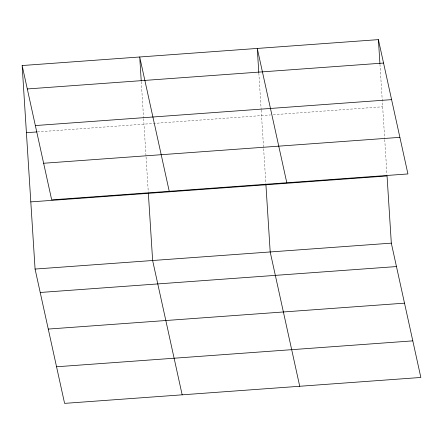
<?xml version="1.0" encoding="UTF-8"?>
<svg xmlns="http://www.w3.org/2000/svg" width="443" height="443" viewBox="0 0 443 443"><rect width="100%" height="100%" fill="white"/><g stroke="black" fill="none" stroke-linecap="round" stroke-linejoin="round"><path stroke-width="0.33" stroke-dasharray="2.21 1.66" d="M37.411 131.898L270.485 114.942M273.237 114.743L382.663 106.785M379.961 64.296L384.707 138.986M384.751 139.672L386.966 174.614M258.839 73.106L261.143 109.427M261.187 110.113L265.927 184.792M141.278 81.656L143.582 117.976M143.626 118.663L146.018 156.346M146.063 157.032L148.366 193.342"/><path stroke-width="0.66" d="M22.15 65.536L378.4 39.626L407.931 173.944L51.681 199.854L22.15 65.536L35.069 269.056L64.6 403.374L420.85 377.464L391.319 243.146L387.055 175.982L30.805 201.892M27.3 88.954L383.549 63.044M35.346 125.552L391.595 99.642M26.414 132.695L36.725 131.948M43.635 163.257L399.885 137.347M35.069 269.056L391.319 243.146M40.219 292.474L396.468 266.564M48.265 329.071L404.514 303.162M56.554 366.776L412.804 340.866M286.804 182.754L257.272 48.431L258.795 72.419M299.728 386.274L270.191 251.956L265.927 184.792M169.243 191.304L139.711 56.981L141.234 80.969M182.162 394.824L152.63 260.506L148.366 193.342M378.4 39.626L379.922 63.609"/></g></svg>
